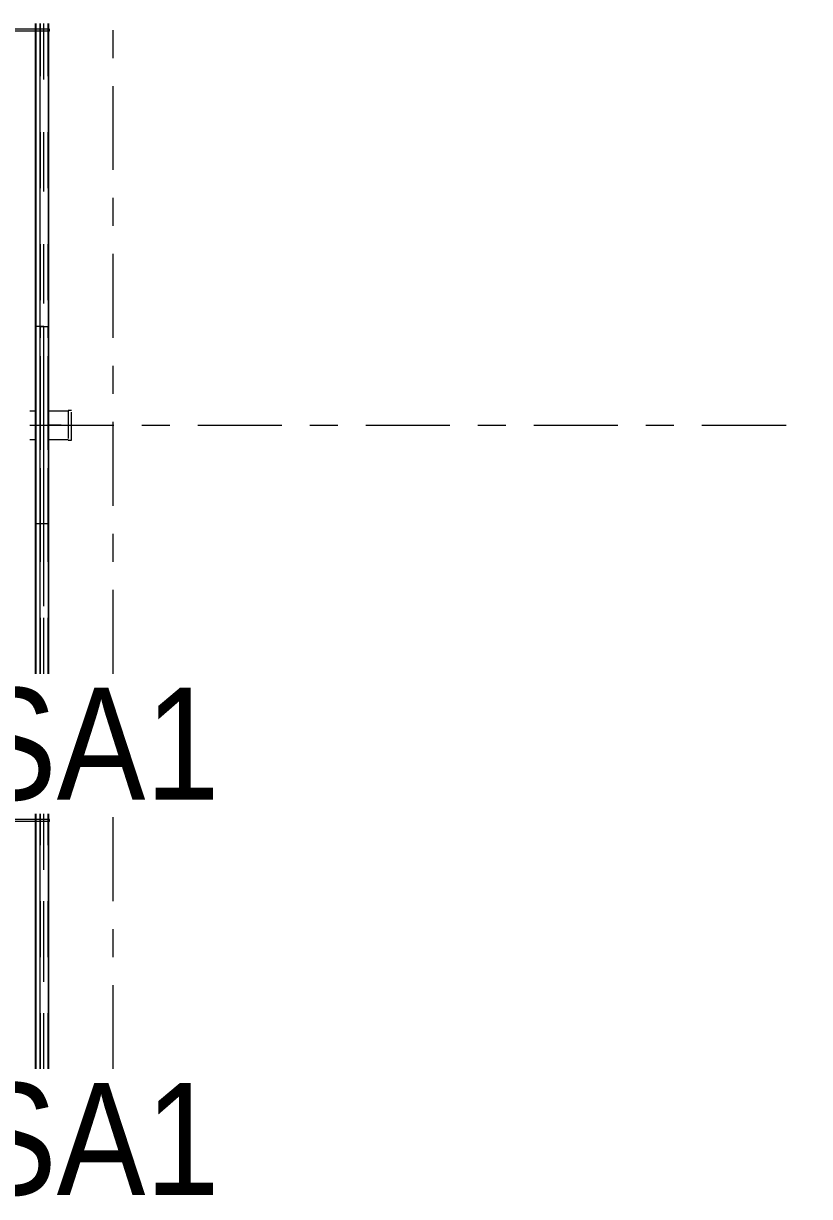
# Model space of a CAD drawing. Header units: millimetres. Extents: x -183 to 639, y -32 to 542.
# Drawn here: x 251.63 to 279.69, y 313.24 to 355.15 of the extents above; entities that cross this region are included whole.
import ezdxf

# ---------------------------------------------------------------- set-up
doc = ezdxf.new("R2010")
doc.units = ezdxf.units.MM
for name, pattern in [('XKITLINE00', [0]), ('XKITLINE01', [4, 1, -1, 1, -1]), ('XKITLINE02', [4, 2, -2]), ('XKITLINE03', [6, 3, -1, 1, -1])]:
    doc.linetypes.add(name, pattern=pattern)
for name, color, linetype, lineweight in [('Part', 2, 'Continuous', 0), ('PartMark', 7, 'Continuous', 0), ('S-grid', 1, 'Continuous', 0)]:
    doc.layers.add(name, color=color, linetype=linetype, lineweight=lineweight)
doc.styles.add('ARIAL', font='ARIAL.TTF')

# ---------------------------------------------------------------- blocks, each defined once
blk = doc.blocks.new('*A825')
at = {"layer": 'S-grid', "color": 1, "linetype": 'XKITLINE03', "lineweight": 0}
for p, q in [((254.834, 331.911), (254.834, 355.146)), ((254.834, 317.793), (254.834, 326.911))]:
    blk.add_line(p, q, dxfattribs=at)
blk = doc.blocks.new('*A1313')
at = {"layer": 'S-grid', "color": 1, "linetype": 'XKITLINE03', "lineweight": 0}
blk.add_line((251.855, 340.793), (279.694, 340.793), dxfattribs=at)
blk = doc.blocks.new('*A1324')
at = {"layer": 'Part', "color": 4, "linetype": 'XKITLINE01', "lineweight": 0}
for p, q in [((198.621, 341.308), (198.821, 341.308)), ((199.301, 341.308), (201.226, 341.308)), ((206.226, 341.308), (206.426, 341.308)), ((206.906, 341.308), (208.83, 341.308)), ((213.83, 341.308), (214.03, 341.308)), ((214.511, 341.308), (216.435, 341.308)), ((221.435, 341.308), (221.635, 341.308)), ((222.116, 341.308), (224.04, 341.308)), ((229.04, 341.308), (229.24, 341.308)), ((229.721, 341.308), (231.645, 341.308)), ((236.645, 341.308), (236.845, 341.308)), ((237.326, 341.308), (239.25, 341.308)), ((244.25, 341.308), (244.45, 341.308)), ((244.931, 341.308), (246.855, 341.308)), ((251.855, 341.308), (252.055, 341.308)), ((252.535, 341.308), (253.234, 341.308)), ((198.621, 340.278), (198.821, 340.278)), ((199.301, 340.278), (201.226, 340.278)), ((206.226, 340.278), (206.426, 340.278)), ((206.906, 340.278), (208.83, 340.278)), ((213.83, 340.278), (214.03, 340.278)), ((214.511, 340.278), (216.435, 340.278)), ((221.435, 340.278), (221.635, 340.278)), ((222.116, 340.278), (224.04, 340.278)), ((229.04, 340.278), (229.24, 340.278)), ((229.721, 340.278), (231.645, 340.278)), ((236.645, 340.278), (236.845, 340.278)), ((237.326, 340.278), (239.25, 340.278)), ((244.25, 340.278), (244.45, 340.278)), ((244.931, 340.278), (246.855, 340.278)), ((251.855, 340.278), (252.055, 340.278)), ((252.535, 340.278), (253.234, 340.278))]:
    blk.add_line(p, q, dxfattribs=at)
blk = doc.blocks.new('*A1353')
at = {"layer": 'Part', "color": 4, "linetype": 'XKITLINE01', "lineweight": 0}
for p, q in [((252.535, 340.808), (252.977, 340.808)), ((252.977, 340.778), (252.535, 340.778)), ((252.977, 340.808), (252.977, 340.778))]:
    blk.add_line(p, q, dxfattribs=at)
blk = doc.blocks.new('*A1354')
at = {"layer": 'Part', "color": 4, "linetype": 'XKITLINE01', "lineweight": 0}
for p, q in [((253.351, 341.323), (253.234, 341.323)), ((253.234, 341.323), (253.234, 340.264)), ((253.351, 340.264), (253.351, 341.323)), ((253.234, 340.264), (253.351, 340.264))]:
    blk.add_line(p, q, dxfattribs=at)
blk = doc.blocks.new('*A1376')
at = {"layer": 'Part', "color": 2, "linetype": 'XKITLINE00', "lineweight": 0}
for p, q in [((252.234, 344.323), (252.055, 344.323)), ((252.055, 344.323), (252.055, 331.911)), ((252.065, 344.323), (252.065, 331.911)), ((252.073, 344.323), (252.073, 331.911)), ((252.234, 344.323), (252.535, 344.323)), ((252.234, 331.911), (252.234, 344.323)), ((252.526, 331.911), (252.526, 344.323)), ((252.535, 331.911), (252.535, 344.323)), ((252.055, 326.911), (252.055, 326.711)), ((252.065, 326.911), (252.065, 326.711)), ((252.073, 326.911), (252.073, 326.711)), ((252.234, 317.793), (252.234, 326.911)), ((252.526, 317.793), (252.526, 326.911)), ((252.535, 317.793), (252.535, 326.911)), ((252.055, 326.64), (252.055, 317.793)), ((252.065, 326.64), (252.065, 317.793)), ((252.073, 326.64), (252.073, 317.793))]:
    blk.add_line(p, q, dxfattribs=at)
at = {"layer": 'Part', "color": 7, "linetype": 'XKITLINE02', "lineweight": 0}
for p, q in [((252.064, 331.911), (252.064, 344.323)), ((252.357, 344.323), (252.234, 344.323)), ((252.245, 331.911), (252.245, 344.323)), ((252.345, 344.323), (252.345, 331.911)), ((252.357, 331.911), (252.357, 344.323)), ((252.517, 331.911), (252.517, 344.323)), ((252.525, 331.911), (252.525, 344.323)), ((252.064, 317.793), (252.064, 326.911)), ((252.245, 317.793), (252.245, 326.911)), ((252.345, 326.911), (252.345, 317.793)), ((252.357, 317.793), (252.357, 326.911)), ((252.517, 317.793), (252.517, 326.911)), ((252.525, 317.793), (252.525, 326.911)), ((252.055, 326.711), (252.055, 326.64)), ((252.065, 326.711), (252.065, 326.64)), ((252.073, 326.711), (252.073, 326.64))]:
    blk.add_line(p, q, dxfattribs=at)
blk = doc.blocks.new('*A1514')
at = {"layer": 'Part', "color": 7, "linetype": 'XKITLINE02', "lineweight": 0}
for p, q in [((244.422, 326.676), (244.424, 326.701)), ((244.424, 326.651), (244.422, 326.676)), ((244.424, 326.701), (244.428, 326.711)), ((244.428, 326.64), (244.424, 326.651)), ((244.952, 326.711), (244.428, 326.711)), ((244.428, 326.711), (244.433, 326.701)), ((244.433, 326.651), (244.428, 326.64)), ((244.952, 326.64), (244.428, 326.64)), ((244.433, 326.701), (244.435, 326.676)), ((244.435, 326.676), (244.433, 326.651)), ((252.535, 326.711), (252.234, 326.711)), ((252.535, 326.64), (252.234, 326.64))]:
    blk.add_line(p, q, dxfattribs=at)
at = {"layer": 'Part', "color": 2, "linetype": 'XKITLINE00', "lineweight": 0}
for p, q in [((252.234, 326.711), (244.952, 326.711)), ((252.234, 326.64), (244.952, 326.64)), ((252.557, 326.711), (252.535, 326.711)), ((252.557, 326.64), (252.535, 326.64)), ((252.553, 326.701), (252.551, 326.676)), ((252.551, 326.676), (252.553, 326.651)), ((252.557, 326.711), (252.553, 326.701)), ((252.553, 326.651), (252.557, 326.64)), ((252.561, 326.701), (252.557, 326.711)), ((252.557, 326.64), (252.561, 326.651)), ((252.563, 326.676), (252.561, 326.701)), ((252.561, 326.651), (252.563, 326.676))]:
    blk.add_line(p, q, dxfattribs=at)
blk = doc.blocks.new('*A1518')
at = {"layer": 'Part', "color": 2, "linetype": 'XKITLINE00', "lineweight": 0}
for p, q in [((252.055, 355.146), (252.055, 354.946)), ((252.065, 355.146), (252.065, 354.946)), ((252.073, 355.146), (252.073, 354.946)), ((252.234, 337.264), (252.234, 355.146)), ((252.526, 337.264), (252.526, 355.146)), ((252.535, 337.264), (252.535, 355.146)), ((252.055, 354.876), (252.055, 337.264)), ((252.065, 354.876), (252.065, 337.264)), ((252.073, 354.876), (252.073, 337.264)), ((252.535, 337.264), (252.055, 337.264))]:
    blk.add_line(p, q, dxfattribs=at)
at = {"layer": 'Part', "color": 7, "linetype": 'XKITLINE02', "lineweight": 0}
for p, q in [((252.064, 337.264), (252.064, 355.146)), ((252.245, 337.264), (252.245, 355.146)), ((252.345, 355.146), (252.345, 337.264)), ((252.357, 337.264), (252.357, 355.146)), ((252.517, 337.264), (252.517, 355.146)), ((252.525, 337.264), (252.525, 355.146)), ((252.055, 354.946), (252.055, 354.876)), ((252.065, 354.946), (252.065, 354.876)), ((252.073, 354.946), (252.073, 354.876))]:
    blk.add_line(p, q, dxfattribs=at)
blk = doc.blocks.new('*A1532')
at = {"layer": 'Part', "color": 7, "linetype": 'XKITLINE02', "lineweight": 0}
for p, q in [((244.422, 354.911), (244.424, 354.936)), ((244.424, 354.886), (244.422, 354.911)), ((244.424, 354.936), (244.428, 354.946)), ((244.428, 354.876), (244.424, 354.886)), ((244.952, 354.946), (244.428, 354.946)), ((244.428, 354.946), (244.433, 354.936)), ((244.433, 354.886), (244.428, 354.876)), ((244.952, 354.876), (244.428, 354.876)), ((244.433, 354.936), (244.435, 354.911)), ((244.435, 354.911), (244.433, 354.886)), ((252.535, 354.946), (252.234, 354.946)), ((252.535, 354.876), (252.234, 354.876))]:
    blk.add_line(p, q, dxfattribs=at)
at = {"layer": 'Part', "color": 2, "linetype": 'XKITLINE00', "lineweight": 0}
for p, q in [((252.234, 354.946), (244.952, 354.946)), ((252.234, 354.876), (244.952, 354.876)), ((252.557, 354.946), (252.535, 354.946)), ((252.557, 354.876), (252.535, 354.876)), ((252.553, 354.936), (252.551, 354.911)), ((252.551, 354.911), (252.553, 354.886)), ((252.557, 354.946), (252.553, 354.936)), ((252.553, 354.886), (252.557, 354.876)), ((252.561, 354.936), (252.557, 354.946)), ((252.557, 354.876), (252.561, 354.886)), ((252.563, 354.911), (252.561, 354.936)), ((252.561, 354.886), (252.563, 354.911))]:
    blk.add_line(p, q, dxfattribs=at)
blk = doc.blocks.new('*A1989')
at = {"layer": 'PartMark', "color": 3, "style": 'ARIAL', "width": 0.85}
blk.add_text('3-SA1', height=4, dxfattribs=at).set_placement((245.428, 327.411))
blk = doc.blocks.new('*A2050')
at = {"layer": 'PartMark', "color": 3, "style": 'ARIAL', "width": 0.85}
blk.add_text('3-SA1', height=4, dxfattribs=at).set_placement((245.428, 313.293))

msp = doc.modelspace()

# ---------------------------------------------------------------- block references
at = {"lineweight": 0}
for name in ['*A825', '*A1518', '*A1532', '*A1376', '*A1313', '*A1324', '*A1354', '*A1353', '*A1989', '*A1514', '*A2050']:
    msp.add_blockref(name, (0, 0), dxfattribs=at)

doc.saveas('drawing.dxf')
